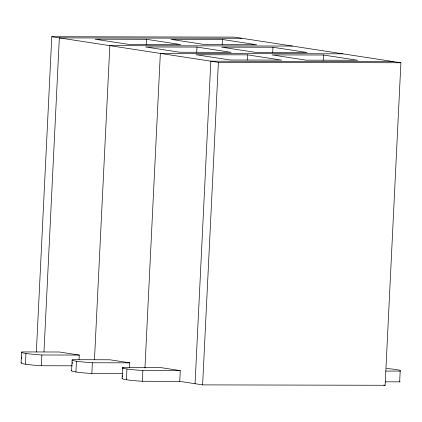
<?xml version="1.0" encoding="UTF-8"?>
<svg xmlns="http://www.w3.org/2000/svg" width="422" height="422" viewBox="0 0 422 422"><rect width="100%" height="100%" fill="white"/><g stroke="black" fill="none" stroke-linecap="round" stroke-linejoin="round"><path stroke-width="0.63" d="M21.1 362.888L21.627 352.138M21.654 358.879L21.744 356.986M25.425 364.191L25.948 353.441M36.355 352.001L51.774 36.719L234.289 37.12L400.9 62.762L385.128 385.281L202.613 384.88L179.751 381.361L142.351 381.277A26.074 1.82 2.8 0 1 122.47 378.217M72.188 365.805L41.351 365.737L41.873 354.986A26.074 1.82 2.8 0 1 21.991 351.927L59.391 352.006L79.273 355.066L79.056 359.497M43.978 351.848L59.333 37.88L241.843 38.281M71.603 370.658L72.125 359.908M72.304 363.49L72.368 362.229M75.923 371.967L76.451 361.216M122.686 373.575L91.848 373.507L92.376 362.756A26.074 1.82 2.8 0 1 72.494 359.697L109.894 359.781L129.776 362.841L129.528 367.9M94.475 359.618L109.831 45.65L292.346 46.056M122.1 378.434L122.628 367.678M122.528 376.957L122.591 375.691M122.934 368.733L122.992 367.467L160.392 367.551L180.273 370.611L179.751 381.361M126.426 379.737L126.948 368.986M146.218 44.521L146.471 39.309L95.008 39.193L129.206 44.458L180.669 44.568L146.471 39.309M142.351 381.277L142.873 370.527A26.074 1.82 2.8 0 1 122.992 367.467M144.946 368.047L160.334 53.425L342.843 53.826M196.715 52.291L196.974 47.079L145.511 46.969L179.709 52.228L231.172 52.344L196.974 47.079M195.059 383.719L210.831 61.195L393.346 61.596M202.613 384.88L218.39 62.356L51.774 36.719M222.215 44.69L222.468 39.478L171.005 39.362L205.203 44.626L256.666 44.737L222.468 39.478M247.218 60.066L247.471 54.849L196.008 54.739L230.206 60.003L281.669 60.114L247.471 54.849M272.712 52.46L272.971 47.248L221.508 47.132L255.706 52.397L307.169 52.513L272.971 47.248M323.215 60.23L323.468 55.018L272.005 54.907L306.203 60.167L357.666 60.283L323.468 55.018M385.228 381.815L399.66 381.847L400.188 371.096A26.074 1.82 2.8 0 0 386.494 368.496M218.39 62.356L400.9 62.762M41.873 354.986L79.273 355.066M92.376 362.756L129.776 362.841M142.873 370.527L180.273 370.611M385.75 371.065L400.188 371.096M383.867 385.091L385.128 385.281M41.351 365.737A26.074 1.82 2.8 0 1 21.464 362.677M399.977 381.404A26.074 1.82 2.8 0 1 399.66 381.847M91.848 373.507A26.074 1.82 2.8 0 1 71.967 370.447"/></g></svg>
